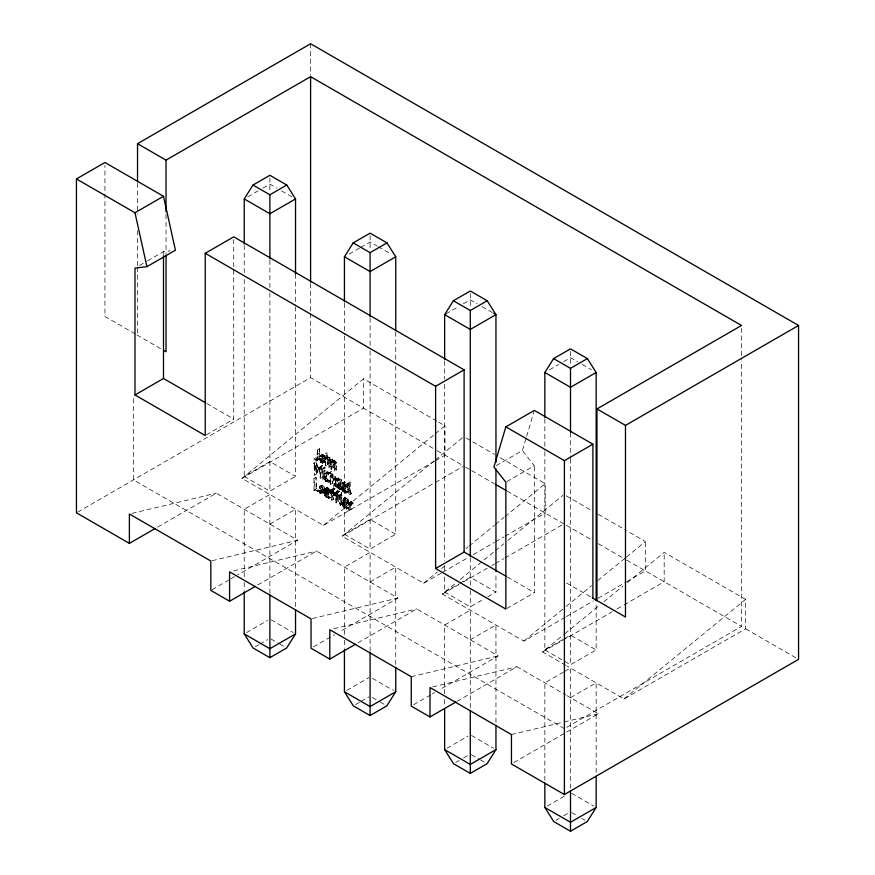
<?xml version="1.0" encoding="UTF-8"?>
<svg xmlns="http://www.w3.org/2000/svg" width="875" height="875" viewBox="0 0 875 875"><rect width="100%" height="100%" fill="white"/><g stroke="black" fill="none" stroke-linecap="round" stroke-linejoin="round"><path stroke-width="0.66" stroke-dasharray="4.38 3.28" d="M324.231 493.259L321.77 490.864L319.419 490.7L319.43 487.134L321.956 485.122L323.925 486.423L324.997 489.562L323.181 492.341L320.031 493.566L319.419 490.7L321.956 485.122L319.43 487.134L321.453 489.53L322.459 492.756L320.873 493.391L319.736 492.045L321.453 489.53L321.464 485.953L319.922 486.303L323.925 486.423L322.219 489.07L321.869 493.402L324.844 492.625L324.264 487.889L321.891 487.605L320.917 486.456L321.956 485.122M324.647 462.591L322.284 462.733L324.68 460.48L323.378 460.064L322.634 458.391L324.68 457.22L322.634 461.65L325.259 461.956L324.647 462.591L322.186 460.195L319.834 460.031L319.845 456.466L322.372 454.453L324.341 455.755L325.412 458.883L322.088 463.837L319.834 460.031L322.372 454.453L319.845 456.466L321.869 458.861L322.591 461.836L320.163 462.569L321.869 458.861L321.88 455.284L320.337 455.623L324.341 455.755L322.634 458.391L322.284 462.733L321.245 462.689L323.542 461.65L325.259 461.956L324.68 457.22L322.306 456.936L321.333 455.788L322.372 454.453M333.769 491.859L333.331 487.812L331.909 489.978L331.734 500.445L333.769 499.275L333.769 491.859L331.734 491.509L331.002 490.098L335.377 488.48L332.161 488.983L331.002 490.098L333.769 499.275L333.036 492.264L332.008 491.662L329.973 492.844L331.002 493.434L331.734 500.445L333.036 492.264L333.769 491.859L339.73 495.294L337.695 496.475L331.734 493.03L329.973 492.844L333.769 491.859L333.342 493.97L335.344 495.939L336.077 502.961L338.111 501.78L337.684 490.317L335.344 492.614L338.111 501.78L337.378 494.769L335.377 492.789L331.002 493.434L332.008 491.662L333.769 491.859L331.002 493.434M328.606 498.652L328.705 496.355L326.484 493.03L326.484 488.917L327.742 487.408L330.148 489.267L330.761 493.533L328.727 494.714L325.183 492.669L324.833 488.895L326.867 487.714L324.45 490.098L324.712 495.578L328.606 498.652L330.641 497.47L328.705 496.355L325.566 496.836L326.747 494.397L324.45 494.2L326.484 488.917L324.833 488.895L327.742 487.408L326.955 489.125L328.694 492.045L328.727 494.714L327.983 493.467L325.183 492.669L324.45 494.2L326.484 493.03L327.217 491.488L326.484 488.917L324.45 490.098L330.761 493.533L330.028 492.297L327.217 491.488L325.183 492.669L326.484 493.03L324.712 495.578L327.6 495.655L326.67 497.536L330.641 497.47M345.734 493.095L345.844 490.798L343.864 488.841L343.613 483.361L344.892 481.852L347.277 483.711L347.889 487.977L345.844 489.158L342.311 487.113L341.578 484.542L341.961 483.339L343.995 482.158L341.578 484.542L341.578 488.644L342.694 491.28L345.734 493.095L347.78 491.925L345.844 490.798L342.694 491.28L343.864 488.841L341.578 488.644L343.613 483.361L341.961 483.339L344.892 481.852L341.961 483.339M346.62 509.042L346.719 506.756L344.75 504.787L344.487 499.319L344.87 498.116L346.981 498.334L348.731 501.266L348.764 503.934L346.73 505.105L343.186 503.059L342.836 499.286L344.87 498.116L342.453 500.489L342.453 504.591L343.569 507.227L346.62 509.042L348.655 507.872L346.719 506.756L343.569 507.227L344.75 504.787L342.453 504.591L344.487 499.319L342.836 499.286L345.778 497.798L344.936 499.505L346.697 502.436L346.73 505.105L344.487 499.319L342.453 500.489L348.764 503.934L343.186 503.059L342.453 504.591M317.964 458.391L317.166 458.773L316.98 460.83L313.534 459.036L315.569 457.855L317.964 458.391L319.014 459.659L316.98 460.83L315.93 459.572L313.534 459.036L317.964 458.391L315.131 459.955L315.569 457.855L319.014 459.659L319.605 458.795L319.605 448.492L317.559 449.663L316.98 460.83L319.605 458.795L318.861 453.25L319.605 448.492L316.827 454.431L318.861 453.25L317.559 459.977L319.014 459.659L315.93 459.572M337.586 478.363L336.339 479.216L340.156 478.953L340.867 485.887L339.817 487.331L337.663 485.592L335.366 481.206L335.541 479.566L338.373 478.034L341.611 479.795L340.408 489.169L339.577 489.42L335.628 486.773L335.366 481.206L337.586 478.363L337.663 485.592L336.634 487.834L339.817 487.331L342.442 488.841L339.577 489.42L338.122 480.134L336.339 479.216L335.541 479.566L337.4 480.025L338.133 484.028L337.663 485.592L335.628 486.773L335.366 481.206L337.4 480.025M339.73 495.294L334.316 495.348L335.377 492.789L333.342 493.97L338.111 494.364L336.35 494.178L335.344 495.939L338.111 494.364L336.077 494.025L336.503 491.488L339.73 490.984L337.695 493.019L335.344 492.614L336.077 494.025L336.077 502.961L337.378 494.769L338.111 494.364L337.695 496.475M339.577 489.42L341.414 487.966L338.548 488.797L339.577 480.966L341.611 479.795L338.122 480.134L339.577 480.966L341.414 487.966L340.408 489.169L338.833 487.069L340.156 478.953L338.122 480.134M336.427 469.952L334.392 467.359L336.383 462.623L333.725 462.405L334.709 460.37L332.467 459.08L331.166 469.263L333.2 468.092L333.2 460.403L332.467 459.08L330.433 460.25L331.166 469.263L331.166 461.573L330.433 460.25L334.709 460.37L336.383 462.623L336.427 469.952L334.392 471.133L334.348 463.805L333.725 462.405L330.433 460.25M328.902 467.906L330.936 462.984L328.858 460.6L330.892 459.43L328.158 461.442L330.159 457.942L327.655 456.291L327.239 459.211L330.892 459.43L330.936 466.725L328.902 467.906L328.858 460.6L328.125 459.113L325.62 457.472L324.888 453.873L326.922 452.703L327.655 464.833L325.62 466.014L324.888 453.873L329.273 458.041L330.159 457.942L330.892 459.43L328.158 461.442L328.902 464.166L330.936 466.725M333.856 486.238L335.891 481.316L333.812 478.931L335.847 477.761L333.123 479.784L335.158 478.614L335.891 481.316L333.856 482.497L333.123 479.784L335.114 476.273L332.62 474.633L332.194 477.542L335.847 477.761L335.891 485.056L333.856 486.238L333.812 478.931L333.08 477.444L330.586 475.803L329.842 472.216L331.887 471.034L332.62 483.175L330.586 484.345L329.842 472.216L334.228 476.372L335.114 476.273L335.847 477.761L333.856 482.497L335.891 485.056M347.386 487.583L348.119 482.748L350.164 481.578L350.602 493.467L349.727 494.55L348.567 494.648L347.386 487.583L350.164 481.578L349.42 486.413L350.284 492.144L351.761 493.369L349.727 494.55L348.25 493.314L348.119 482.748L350.284 492.144L348.567 494.648L351.761 493.369L348.25 493.314L350.284 492.144L347.386 487.583L349.42 486.413M343.339 503.945L339.817 503.891L339.686 493.314L341.863 502.72L343.339 503.945L341.294 505.127L339.817 503.891L341.731 492.144L339.686 493.314L338.964 498.159L340.145 505.225L344.487 503.42L345.22 501.889L348.764 502.469L346.73 503.65L348.731 501.266L346.117 500.828L346.981 498.334L342.836 499.286M322.908 479.916L324.953 470.225L322.908 471.406L322.908 479.916L324.953 478.745L324.953 470.225M496.191 465.675L522.419 450.538L526.269 437.587M526.663 436.297L533.98 411.698M345.231 484.881L347.856 485.319L345.844 487.703L347.889 486.522L344.345 485.942L343.613 487.473L341.578 488.644L342.311 487.113L347.889 487.977L341.578 484.542L343.613 483.361L345.844 489.158L345.231 484.881L346.095 482.377L342.858 483.033L347.277 483.711L345.231 484.881L344.061 483.558L346.095 482.377M326.867 487.714L325.708 488.589L330.148 489.267L327.983 493.467L330.028 492.297L330.739 490.875L328.114 490.438L328.989 487.944L324.833 488.895M333.342 490.503L334.6 488.884L332.161 488.983L333.342 490.503L333.78 489.256L331.909 489.978L333.342 490.503L335.377 488.48M319.736 492.045L321.77 490.864L320.873 493.391L323.181 492.341L324.844 492.625L321.869 493.402L324.264 491.148L322.962 490.733L321.891 487.605L322.952 485.275L319.922 486.303M319.517 468.508L317.089 470.805L313.917 463.006L314.65 475.18L316.695 473.998L315.952 461.825L317.33 472.303L317.089 470.805L320.25 466.659L320.25 478.406L321.552 467.337L319.134 469.634L315.952 461.825L313.917 463.006L317.33 472.303L320.25 466.659L322.284 465.478L322.284 477.225L320.25 478.406L319.517 468.508L321.552 467.337L322.284 465.478L319.134 469.634L319.364 471.122L321.552 467.337L322.284 477.225M351.739 504.984L352.647 502.72L350.273 500.27L348.239 501.441L348.983 510.409L351.017 509.228L351.63 501.834L348.239 501.441L351.739 504.984L353.773 504.547L352.647 502.72L349.595 503.016L348.983 510.409L350.273 500.27L351.017 509.228L349.595 503.016L351.63 501.834L350.645 503.934L352.647 502.72M334.392 471.133L336.427 466.189L335.694 463.531L333.659 464.702L334.392 467.359L336.427 466.189L334.348 463.805L335.759 461.234L331.166 461.573L333.2 468.092L332.467 459.08M326.758 472.784L324.712 473.955L328.147 472.03L326.758 472.784L326.758 478.188L325.194 480.944L328.431 482.245L326.758 478.188L324.712 476.809L327.163 471.822L330.466 473.353L328.431 474.534L325.128 472.992L324.712 473.955L325.194 480.944L328.431 482.245L330.466 481.928L328.223 479.784L324.712 479.369L326.758 475.639L324.712 473.955L327.163 471.822L325.128 472.992L328.147 472.03L328.431 474.534M324.68 460.48L322.634 461.65L323.378 460.064L325.412 458.883L322.634 458.391L322.306 456.936L323.367 454.606L320.337 455.623M333.2 460.403L332.675 461.541L334.709 460.37L331.166 461.573M347.78 491.925L343.798 491.98L344.728 490.098L341.83 490.022L343.613 487.473L342.311 487.113L344.345 485.942M348.655 507.872L344.684 507.927L345.603 506.056L342.716 505.969L344.487 503.42L343.186 503.059L345.22 501.889M343.186 503.059L348.764 502.469L346.697 502.436L348.152 499.658L343.744 498.98L344.87 498.116M331.734 493.03L333.78 489.256L331.734 491.509M339.73 490.984L338.133 491.772L335.344 495.939M321.77 490.864L320.031 493.566L323.181 492.341M336.252 492.483L337.684 490.317L338.953 491.389L337.695 493.019L336.503 491.488L338.953 491.389L336.252 492.483L338.133 491.772L336.077 494.025M322.088 463.837L323.542 461.65L320.152 461.377L322.186 460.195L320.163 462.569L323.542 461.65M341.863 502.72L340.145 505.225L342.18 504.044L340.998 496.978L338.964 498.159L341.731 492.144L341.863 502.72L339.817 503.891M335.628 486.773L338.669 486.664L336.634 487.834L337.586 487.572L338.548 488.797L340.867 485.887L338.833 487.069M322.908 469.427L324.953 467.02L324.953 468.256L322.908 469.427L322.908 468.202L324.953 467.02M338.548 488.797L339.817 487.331L337.586 487.572M327.983 493.467L330.739 490.875L328.694 492.045L330.761 493.533M434.372 461.344L323.433 525.394L241.981 478.373L363.552 378.798L436.734 421.05M323.433 525.394L434.427 434.481M435.477 433.617L444.992 425.819L437.916 421.728M441.339 573.027L423.642 583.253L342.191 536.222L434.153 460.895M435.214 460.031L462.7 437.522M423.642 583.253L437.38 571.998M441.613 568.531L446.895 564.2M465.927 548.614L468.038 546.886M469.098 546.022L494.462 525.241M495.523 524.377L503.978 517.442M505.039 516.578L545.202 483.678L499.166 457.1M565.152 617.258L523.852 641.102L442.4 594.081L456.138 582.827M460.37 579.359L494.2 551.655M495.25 550.791L503.705 543.856M507.938 540.4L562.909 495.37M523.852 641.102L565.075 607.337M566.125 606.473L591.5 585.692M597.844 580.497L625.33 557.977M626.38 557.113L645.411 541.527L626.522 530.622M565.852 665.361L542.609 651.93L563.752 634.616M564.802 633.752L599.692 605.183M603.914 601.716L622.945 586.13M627.167 582.663L664.169 552.366L745.62 599.386L745.62 628.775L624.05 698.961L567.011 666.028M624.05 698.961L745.62 599.386M342.858 483.033L343.995 482.158M325.194 480.944L327.195 479.719L329.284 480.386L327.239 481.556L325.194 480.944L328.223 479.784L326.189 480.955L329.284 480.386M247.723 196.908L258.223 190.848M262.883 188.158L269.883 184.122L276.883 188.158M139.541 265.453L146.388 261.505M147.525 260.848L163.494 251.628L170.122 250.841M349.103 254.089L359.592 248.03M360.762 247.362L370.092 241.97L377.081 246.006M206.369 434.864L233.734 419.059L233.734 239.564M77.623 512.138L310.603 377.628L436.1 450.078M445.812 313.961L458.631 306.556M463.302 303.866L470.291 299.83L477.291 303.866M244.223 279.562L244.223 476.372L269.883 461.562L295.531 476.372L295.531 306.895M157.588 527.1L216.333 493.183L297.784 540.203L237.858 574.798M241.981 478.373L363.552 408.188L363.552 378.798M319.845 456.466L323.367 454.606M315.131 459.955L317.166 458.773M322.306 456.936L324.341 455.755M319.605 458.795L317.559 459.977L317.559 449.663M319.834 460.031L321.869 458.861M325.62 466.014L325.62 457.472L327.655 456.291M244.223 476.372L269.883 491.181L295.531 476.372M333.725 462.405L335.759 461.234M313.972 478.472L316.006 477.291L316.739 488.622L319.605 491.127L317.559 491.444L313.972 490.23L313.972 478.472L314.705 489.792L317.559 491.444L316.006 489.048L316.006 477.291M324.712 476.809L326.758 475.639M330.586 484.345L330.586 475.803L332.62 474.633M324.712 479.369L326.758 478.188M319.43 487.134L321.464 485.953M320.917 486.456L322.952 485.275M321.891 487.605L323.925 486.423M336.339 479.216L338.373 478.034L335.541 479.566M319.419 490.7L321.453 489.53M325.708 488.589L327.742 487.408M326.955 489.125L328.989 487.944M324.264 491.148L322.219 492.33L324.844 492.625M269.883 524.103L295.531 509.294L295.531 608.169M328.114 490.438L330.148 489.267M324.712 495.578L326.747 494.397M325.566 496.836L327.6 495.655M326.67 497.536L328.705 496.355M347.856 485.319L345.822 486.489L347.889 486.522L342.311 487.113M549.511 369.797L558.841 364.416M563.511 361.714L570.5 357.678L577.5 361.714M341.83 490.022L343.864 488.841M334.316 495.348L336.35 494.178M342.694 491.28L344.728 490.098M343.798 491.98L345.844 490.798M343.744 498.98L345.778 497.798M344.936 499.505L346.981 498.334M346.117 500.828L348.152 499.658M346.697 502.436L348.731 501.266M342.716 505.969L344.75 504.787M343.569 507.227L345.603 506.056M344.684 507.927L346.719 506.756M212.002 589.728L229.633 579.556M230.803 578.878L236.677 575.477M435.553 460.666L444.992 455.208L444.992 425.819M344.433 336.055L344.433 534.231L370.092 519.411L395.741 534.231L395.741 364.755M257.786 584.959L316.542 551.042L397.983 598.062L339.238 631.98M342.191 536.222L434.252 483.077M435.433 482.398L462.569 466.725M344.433 534.231L370.092 549.041L395.741 534.231M506.997 481.545L534.362 465.752L522.419 450.538M246.564 632.559L267.553 620.441M255.358 646.723L258.705 644.788M259.831 644.142L267.652 639.625M370.092 581.952L395.741 567.142L395.741 664.672M313.392 646.898L334.534 634.692M442.52 572.348L468.486 557.353M473.211 554.63L494.452 542.369M495.633 541.691L503.891 536.911M505.072 536.233L545.202 513.067L545.202 483.678M444.642 577.052L444.642 592.08L458.631 583.997M459.802 583.33L470.291 577.27L495.95 592.08L495.95 572.95M357.995 642.808L416.741 608.891L498.192 655.911L439.447 689.828M442.4 594.081L458.927 584.544M463.641 581.82L487.244 568.192M491.969 565.458L494.331 564.102M495.513 563.413L503.77 558.644M504.952 557.966L562.778 524.573M444.642 592.08L470.291 606.889L483.12 599.484M487.791 596.794L495.95 592.08M346.763 690.408L368.922 677.622M506.997 608.42L534.362 592.627L534.362 465.752M355.567 704.572L360.03 701.991M361.145 701.345L368.977 696.839M470.291 639.811L495.95 625.002L495.95 723.877M413.591 704.758L431.222 694.586M432.392 693.908L434.744 692.552M566.333 616.569L593.48 600.906M598.205 598.172L625.341 582.509M626.522 581.82L645.411 570.916L645.411 541.527M544.852 451.763L544.852 649.939L563.511 639.166M564.67 638.487L570.5 635.119L596.159 649.939L596.159 602.098M457.023 701.345L516.95 666.75L565.841 694.969M542.609 651.93L612.237 611.734M616.963 609.011L622.858 605.598M624.039 604.92L664.169 581.755L664.169 552.366M564.67 661.38L570.5 664.748L596.159 649.939M563.511 672.077L544.852 682.85L544.852 780.38M564.67 671.409L570.5 668.041L570.5 791.306M446.972 748.267L467.961 736.148M455.766 762.431L459.123 760.495M463.597 757.914L468.059 755.333M570.5 697.659L596.159 682.85L596.159 773.609M566.759 727.333L741.541 626.423L741.541 360.872M513.8 762.606L565.502 732.758M566.672 732.08L598.402 713.77L567 695.647M547.181 806.116L564.67 796.02M555.975 820.28L559.333 818.344M563.795 815.773L568.269 813.192M331.909 489.978L334.6 488.884L333.331 487.812M335.344 492.614L338.133 491.772M322.284 462.733L325.259 461.956M132.016 513.363L216.333 493.183M212.144 560.7L297.784 540.203M233.538 570.905L316.542 551.042M312.353 618.559L397.983 598.062M333.747 628.753L416.741 608.891M411.25 676.725L498.192 655.911M432.644 686.919L516.95 666.75M511.448 734.573L562.833 722.28M564.145 721.963L598.402 713.77M340.408 489.169L342.442 488.841M325.183 492.669L330.028 492.297M322.908 468.202L324.953 468.256M326.113 473.2L330.466 473.353M330.586 475.803L335.114 476.273L332.194 477.542L330.586 475.803L332.62 483.175L331.887 471.034M325.62 457.472L330.159 457.942L327.239 459.211L325.62 457.472L327.655 464.833L326.922 452.703M327.239 481.556L330.466 481.928L327.195 479.719M337.663 485.592L336.098 485.198L338.133 484.028L335.366 481.206M281.542 190.848L292.031 196.908M378.252 246.684L391.081 254.089M481.961 306.556L492.45 312.616M582.159 364.416L591.489 369.797M466.113 438.014L494.441 454.377M566.322 495.873L592.288 510.858M598.194 514.27L625.341 529.944M437.281 450.756L464.516 466.484M465.697 467.163L470.433 469.897M471.614 470.586L494.113 483.569M507.128 491.083L565.141 524.584M566.333 525.263L591.194 539.613M598.292 543.714L625.527 559.442M626.708 560.12L741.541 626.423M745.62 628.775L798.558 659.345M135.198 333.955L104.945 316.488L104.945 165.211M136.948 334.961L161.47 349.125M566.672 583.067L591.762 597.548M206.806 403.517L233.734 419.059M507.434 577.073L534.362 592.627M544.852 649.939L563.511 660.702M564.397 728.7L133.459 479.905L133.459 396.9M271.053 619.762L293.202 632.559M372.422 678.289L393.411 690.408M471.461 735.47L493.62 748.267M571.67 793.33L593.819 806.116M270.998 638.98L278.819 643.497M279.934 644.142L284.408 646.723M372.323 697.484L379.028 701.345M380.144 701.991L386.848 705.863M471.417 754.688L479.238 759.205M480.353 759.85L484.816 762.431M571.616 812.547L577.205 815.773M581.678 818.344L585.025 820.28M319.134 469.634L316.695 464.538L314.65 465.708L314.65 475.18M317.089 470.805L314.65 465.708L316.695 473.998L316.695 464.538L319.364 471.122M327.217 491.488L328.727 494.714M322.908 471.406L324.953 478.745M741.541 328.191L741.541 359.516M570.5 351.367L570.5 365.881M570.5 432.852L570.5 458.369M570.5 458.817L570.5 664.748M544.852 418.961L544.852 450.395M470.291 293.519L470.291 308.022M470.291 557.692L470.291 589.127M470.291 590.494L470.291 606.889M470.291 707.711L470.291 610.192L444.642 625.002L444.642 694.083M444.642 361.102L444.642 378.875M444.642 384.344L444.642 560.645M444.642 566.114L444.642 571.583M444.642 699.497L444.642 706.267M395.741 331.953L395.741 363.387M370.092 235.659L370.092 250.173M370.092 318.062L370.092 345.844M370.092 350.864L370.092 549.041M370.092 651.208L370.092 552.333L344.433 567.142L344.433 634.867M344.433 303.253L344.433 334.688M344.433 640.292L344.433 648.419M310.603 43.75L310.603 75.097M310.603 283.598L310.603 312.255M310.603 313.578L310.603 377.628M295.531 274.094L295.531 305.528M269.883 177.811L269.883 192.314M269.883 260.203L269.883 287.984M269.883 293.005L269.883 491.181M269.883 593.359L269.883 494.484L244.223 509.294L244.223 577.019M244.223 245.394L244.223 274.094M244.223 582.433L244.223 590.559M166.031 214.495L166.031 253.903M163.494 251.628L163.494 254.363M137.528 183.083L137.528 214.342M137.528 230.65L137.528 265.989M137.528 267.345L137.528 335.3M330.192 460.272L328.902 464.166L330.936 462.984L330.192 460.272M324.264 487.889L322.219 492.33L322.962 490.733L324.997 489.562L322.219 489.07L324.264 487.889M334.348 463.805L333.659 464.702L336.383 462.623L334.348 463.805M314.705 489.792L313.972 490.23L316.739 488.622L316.006 489.048L319.605 491.127L314.705 489.792"/><path stroke-width="1.31" d="M295.531 274.094L295.531 198.931L286.781 185.041L269.883 194.797L269.883 258.836M395.741 330.586L395.741 256.78L386.991 242.9L370.092 252.656L370.092 316.695M495.95 462.241L495.95 314.639L487.2 300.748L470.291 310.505L470.291 556.325M596.159 600.731L596.159 372.488L587.398 358.608L570.5 368.364L570.5 432.403M592.9 598.205L592.9 444.205L534.362 410.408L505.848 426.858L493.916 466.998L505.848 482.212L505.848 609.077L435.608 568.52L435.608 386.302L205.231 253.302L205.231 435.52L134.98 394.964L134.98 268.089L146.923 266.656L175.427 250.195L163.494 196.284L104.945 162.488L76.442 178.948L76.442 512.816L129.38 543.386L155.236 528.456M244.223 244.027L244.223 198.931L252.984 185.041L269.883 175.284L286.781 185.041M344.433 301.886L344.433 256.78L353.194 242.9L370.092 233.144L386.991 242.9M444.642 359.734L444.642 314.639L453.392 300.748L470.291 290.992L487.2 300.748M295.531 609.525L295.531 633.905L286.639 648.014L269.883 657.683L253.127 648.014L244.223 633.905L244.223 591.916M544.852 417.594L544.852 372.488L553.602 358.608L570.5 348.852L587.398 358.608M395.741 667.373L395.741 691.753L386.848 705.863L370.092 715.542L353.325 705.863L344.433 691.753L344.433 649.764M495.95 725.233L495.95 749.613L487.058 763.722L470.291 773.391L453.534 763.722L444.642 749.613L444.642 708.98M596.159 776.311L596.159 807.472L587.267 821.57L570.5 831.25L553.744 821.57L544.852 807.472L544.852 783.081M137.528 181.727L137.528 143.675L310.603 43.75L798.558 325.467L798.558 659.345L564.397 794.533L511.448 763.962L511.448 734.573L430.008 687.553L430.008 716.942L411.25 706.114L411.25 676.725L329.798 629.705L329.798 659.094L311.041 648.255L311.041 618.866L229.589 571.845L229.589 601.234L210.831 590.406L210.831 561.017L129.38 513.997L129.38 543.386M137.528 143.675L166.031 160.136L310.603 76.672L741.541 325.467L596.969 408.931L596.969 600.556M76.442 178.948L134.98 212.745L163.494 196.284M295.531 198.931L269.883 213.741L244.223 198.931M205.231 253.302L233.734 236.841L464.111 369.841L464.111 552.07L506.264 576.395M134.98 394.964L163.494 378.503L205.636 402.839M395.741 256.78L370.092 271.589L344.433 256.78M435.608 386.302L464.111 369.841M596.159 372.488L570.5 387.297L544.852 372.488M229.589 601.234L255.434 586.316M505.848 426.858L564.397 460.655L592.9 444.205M596.969 408.931L625.483 425.392L798.558 325.467M295.531 633.905L269.883 648.714L244.223 633.905M435.608 568.52L464.111 552.07M329.798 659.094L355.644 644.164M395.741 691.753L370.092 706.573L344.433 691.753M430.008 716.942L455.853 702.023M495.95 749.613L470.291 764.422L444.642 749.613M596.159 807.472L570.5 822.281L544.852 807.472M493.62 313.294L495.95 314.639L470.291 329.448L444.642 314.639M252.984 185.041L269.883 194.797M353.194 242.9L370.092 252.656M453.392 300.748L470.291 310.505M553.602 358.608L570.5 368.364M495.294 484.247L505.947 490.405M163.713 350.416L166.031 351.761L166.031 255.27M592.32 597.877L625.483 617.017L625.483 425.392M134.98 212.745L146.923 266.656M570.5 791.12L570.5 831.25M564.397 460.655L564.397 794.533M495.95 469.077L495.95 571.583M470.291 710.238L470.291 773.391M370.092 652.389L370.092 715.542M310.603 76.672L310.603 282.297M269.883 594.53L269.883 657.683M166.031 160.136L166.031 211.772M163.494 255.719L163.494 378.503"/></g></svg>
